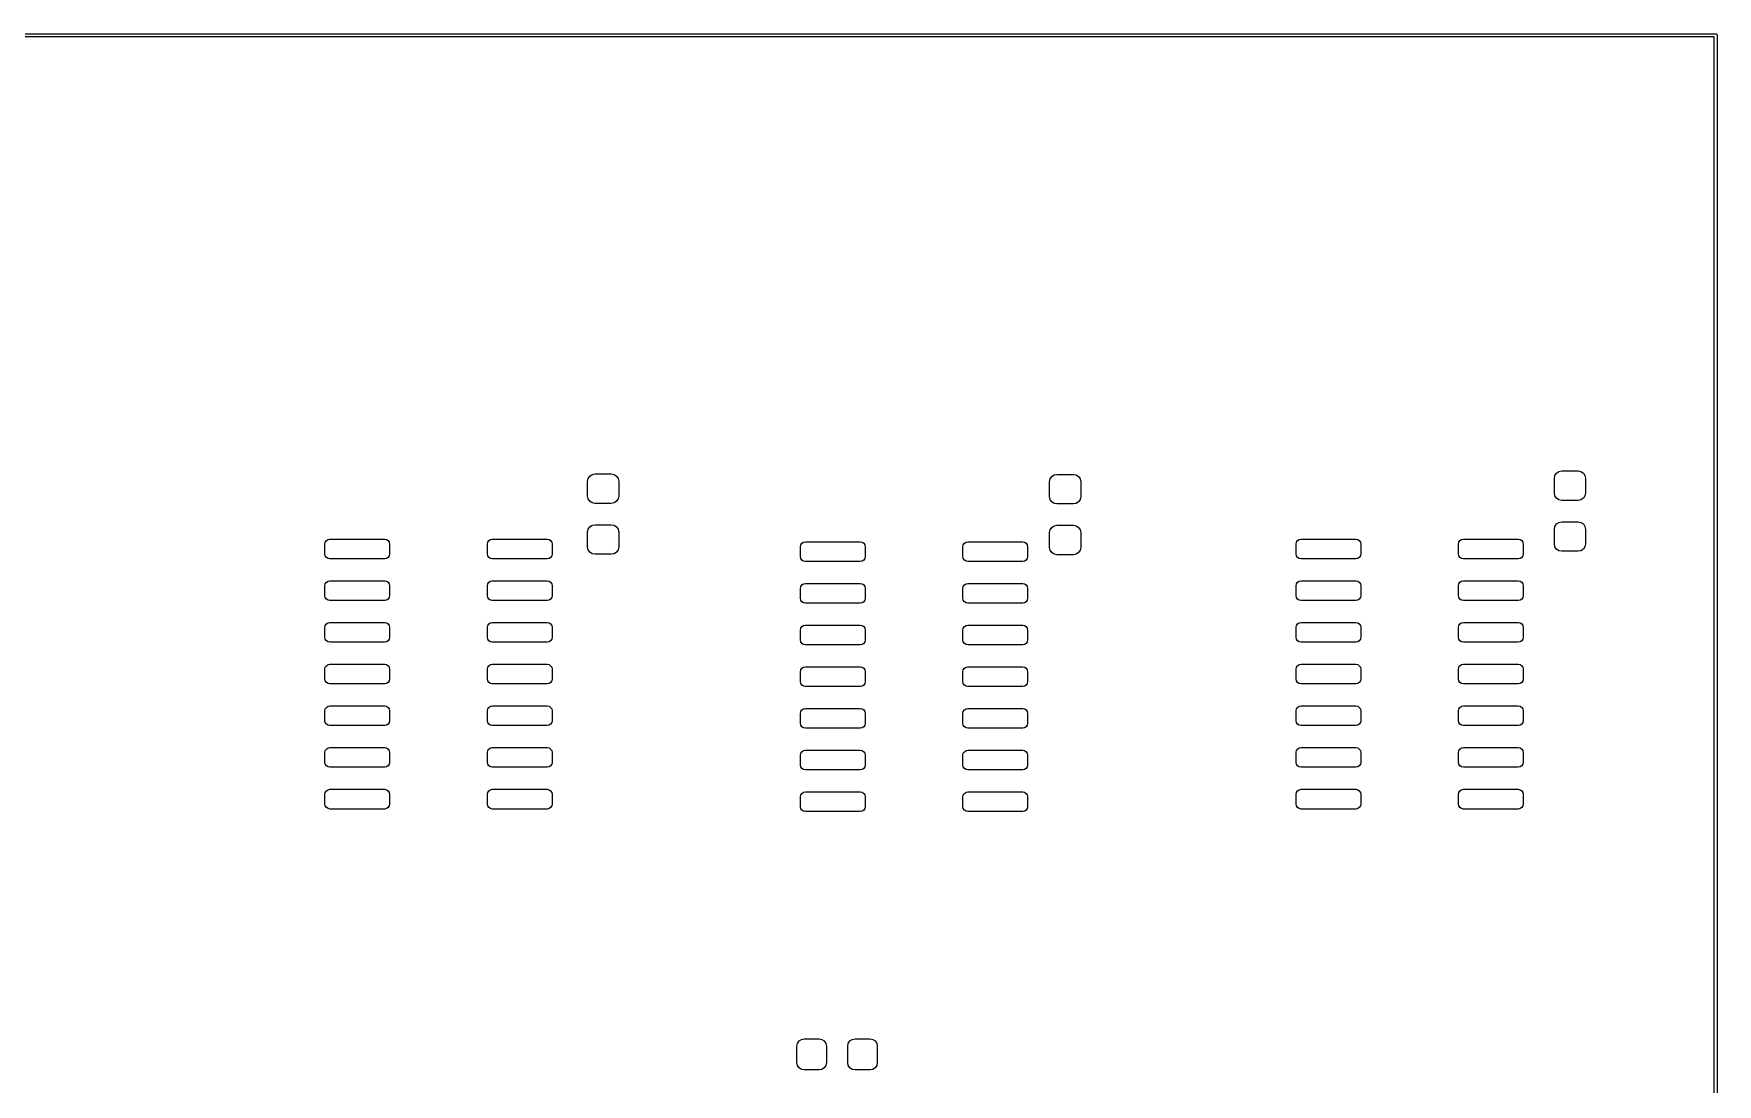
# Model space of a CAD drawing. Extents: x 46 to 249, y -119 to -56.
# Drawn here: x 197.7 to 249, y -87.8 to -55.8 of the extents above; entities that cross this region are included whole.
import ezdxf

# ---------------------------------------------------------------- set-up
doc = ezdxf.new("R2010")
doc.units = 0
doc.layers.add('BLACK', color=7, linetype='CONTINUOUS')

msp = doc.modelspace()

# ---------------------------------------------------------------- linework, layer by layer
at = {"layer": 'BLACK', "linetype": 'CONTINUOUS'}
for p, q in [((45.72, -55.83), (248.92, -55.83)), ((248.92, -55.83), (248.955, -55.8446)), ((248.955, -55.8446), (248.97, -55.88)), ((248.97, -55.88), (248.97, -119.38)), ((248.87, -55.93), (45.77, -55.93)), ((248.87, -119.33), (248.87, -55.93)), ((214.684, -69.2571), (214.77, -69.24)), ((214.77, -69.24), (215.27, -69.24)), ((215.27, -69.24), (215.356, -69.2571)), ((244.022, -69.2889), (244.071, -69.2159)), ((244.071, -69.2159), (244.144, -69.1671)), ((244.144, -69.1671), (244.23, -69.15)), ((244.23, -69.15), (244.73, -69.15)), ((244.73, -69.15), (244.816, -69.1671)), ((244.816, -69.1671), (244.889, -69.2159)), ((244.889, -69.2159), (244.938, -69.2889)), ((214.545, -69.465), (214.562, -69.3789)), ((214.545, -69.915), (214.545, -69.465)), ((214.562, -69.3789), (214.611, -69.3059)), ((214.611, -69.3059), (214.684, -69.2571)), ((215.356, -69.2571), (215.429, -69.3059)), ((215.429, -69.3059), (215.478, -69.3789)), ((215.478, -69.3789), (215.495, -69.465)), ((215.495, -69.465), (215.495, -69.915)), ((228.625, -69.48), (228.642, -69.3939)), ((228.625, -69.93), (228.625, -69.48)), ((228.642, -69.3939), (228.691, -69.3209)), ((228.691, -69.3209), (228.764, -69.2721)), ((228.764, -69.2721), (228.85, -69.255)), ((228.85, -69.255), (229.35, -69.255)), ((229.35, -69.255), (229.436, -69.2721)), ((229.436, -69.2721), (229.509, -69.3209)), ((229.509, -69.3209), (229.558, -69.3939)), ((229.558, -69.3939), (229.575, -69.48)), ((229.575, -69.48), (229.575, -69.93)), ((244.005, -69.375), (244.022, -69.2889)), ((244.005, -69.825), (244.005, -69.375)), ((244.938, -69.2889), (244.955, -69.375)), ((244.955, -69.375), (244.955, -69.825)), ((214.562, -70.0011), (214.545, -69.915)), ((214.611, -70.0741), (214.562, -70.0011)), ((214.684, -70.1229), (214.611, -70.0741)), ((214.77, -70.14), (214.684, -70.1229)), ((215.27, -70.14), (214.77, -70.14)), ((215.356, -70.1229), (215.27, -70.14)), ((215.429, -70.0741), (215.356, -70.1229)), ((215.478, -70.0011), (215.429, -70.0741)), ((215.495, -69.915), (215.478, -70.0011)), ((228.642, -70.0161), (228.625, -69.93)), ((228.691, -70.0891), (228.642, -70.0161)), ((228.764, -70.1379), (228.691, -70.0891)), ((228.85, -70.155), (228.764, -70.1379)), ((229.35, -70.155), (228.85, -70.155)), ((229.436, -70.1379), (229.35, -70.155)), ((229.509, -70.0891), (229.436, -70.1379)), ((229.558, -70.0161), (229.509, -70.0891)), ((229.575, -69.93), (229.558, -70.0161)), ((244.022, -69.9111), (244.005, -69.825)), ((244.071, -69.9841), (244.022, -69.9111)), ((244.144, -70.0329), (244.071, -69.9841)), ((244.23, -70.05), (244.144, -70.0329)), ((244.73, -70.05), (244.23, -70.05)), ((244.816, -70.0329), (244.73, -70.05)), ((244.889, -69.9841), (244.816, -70.0329)), ((244.938, -69.9111), (244.889, -69.9841)), ((244.955, -69.825), (244.938, -69.9111)), ((214.684, -70.8071), (214.77, -70.79)), ((214.77, -70.79), (215.27, -70.79)), ((215.27, -70.79), (215.356, -70.8071)), ((244.022, -70.8389), (244.071, -70.7659)), ((244.071, -70.7659), (244.144, -70.7171)), ((244.144, -70.7171), (244.23, -70.7)), ((244.23, -70.7), (244.73, -70.7)), ((244.73, -70.7), (244.816, -70.7171)), ((244.816, -70.7171), (244.889, -70.7659)), ((244.889, -70.7659), (244.938, -70.8389)), ((206.556, -71.3226), (206.589, -71.2739)), ((206.589, -71.2739), (206.638, -71.2414)), ((206.638, -71.2414), (206.695, -71.23)), ((206.695, -71.23), (208.365, -71.23)), ((208.365, -71.23), (208.422, -71.2414)), ((208.422, -71.2414), (208.471, -71.2739)), ((208.471, -71.2739), (208.504, -71.3226)), ((211.506, -71.3226), (211.539, -71.2739)), ((211.539, -71.2739), (211.588, -71.2414)), ((211.588, -71.2414), (211.645, -71.23)), ((211.645, -71.23), (213.315, -71.23)), ((213.315, -71.23), (213.372, -71.2414)), ((213.372, -71.2414), (213.421, -71.2739)), ((213.421, -71.2739), (213.454, -71.3226)), ((214.545, -71.015), (214.562, -70.9289)), ((214.545, -71.465), (214.545, -71.015)), ((214.562, -70.9289), (214.611, -70.8559)), ((214.611, -70.8559), (214.684, -70.8071)), ((215.356, -70.8071), (215.429, -70.8559)), ((215.429, -70.8559), (215.478, -70.9289)), ((215.478, -70.9289), (215.495, -71.015)), ((215.495, -71.015), (215.495, -71.465)), ((228.625, -71.03), (228.642, -70.9439)), ((228.625, -71.48), (228.625, -71.03)), ((228.642, -70.9439), (228.691, -70.8709)), ((228.691, -70.8709), (228.764, -70.8221)), ((228.764, -70.8221), (228.85, -70.805)), ((228.85, -70.805), (229.35, -70.805)), ((229.35, -70.805), (229.436, -70.8221)), ((229.436, -70.8221), (229.509, -70.8709)), ((229.509, -70.8709), (229.558, -70.9439)), ((229.558, -70.9439), (229.575, -71.03)), ((229.575, -71.03), (229.575, -71.48)), ((236.146, -71.3226), (236.179, -71.2739)), ((236.179, -71.2739), (236.228, -71.2414)), ((236.228, -71.2414), (236.285, -71.23)), ((236.285, -71.23), (237.955, -71.23)), ((237.955, -71.23), (238.012, -71.2414)), ((238.012, -71.2414), (238.061, -71.2739)), ((238.061, -71.2739), (238.094, -71.3226)), ((241.096, -71.3226), (241.129, -71.2739)), ((241.129, -71.2739), (241.178, -71.2414)), ((241.178, -71.2414), (241.235, -71.23)), ((241.235, -71.23), (242.905, -71.23)), ((242.905, -71.23), (242.962, -71.2414)), ((242.962, -71.2414), (243.011, -71.2739)), ((243.011, -71.2739), (243.044, -71.3226)), ((244.005, -70.925), (244.022, -70.8389)), ((244.005, -71.375), (244.005, -70.925)), ((244.938, -70.8389), (244.955, -70.925)), ((244.955, -70.925), (244.955, -71.375)), ((206.545, -71.38), (206.556, -71.3226)), ((206.545, -71.68), (206.545, -71.38)), ((206.556, -71.7374), (206.545, -71.68)), ((206.589, -71.7861), (206.556, -71.7374)), ((206.638, -71.8186), (206.589, -71.7861)), ((206.695, -71.83), (206.638, -71.8186)), ((208.422, -71.8186), (208.365, -71.83)), ((208.471, -71.7861), (208.422, -71.8186)), ((208.504, -71.7374), (208.471, -71.7861)), ((208.504, -71.3226), (208.515, -71.38)), ((208.515, -71.68), (208.504, -71.7374)), ((208.515, -71.38), (208.515, -71.68)), ((211.495, -71.38), (211.506, -71.3226)), ((211.495, -71.68), (211.495, -71.38)), ((211.506, -71.7374), (211.495, -71.68)), ((211.539, -71.7861), (211.506, -71.7374)), ((211.588, -71.8186), (211.539, -71.7861)), ((211.645, -71.83), (211.588, -71.8186)), ((213.372, -71.8186), (213.315, -71.83)), ((213.421, -71.7861), (213.372, -71.8186)), ((213.454, -71.7374), (213.421, -71.7861)), ((213.454, -71.3226), (213.465, -71.38)), ((213.465, -71.68), (213.454, -71.7374)), ((213.465, -71.38), (213.465, -71.68)), ((214.562, -71.5511), (214.545, -71.465)), ((214.611, -71.6241), (214.562, -71.5511)), ((214.684, -71.6729), (214.611, -71.6241)), ((214.77, -71.69), (214.684, -71.6729)), ((215.27, -71.69), (214.77, -71.69)), ((215.356, -71.6729), (215.27, -71.69)), ((215.429, -71.6241), (215.356, -71.6729)), ((215.478, -71.5511), (215.429, -71.6241)), ((215.495, -71.465), (215.478, -71.5511)), ((221.035, -71.46), (221.046, -71.4026)), ((221.035, -71.76), (221.035, -71.46)), ((221.046, -71.8174), (221.035, -71.76)), ((221.046, -71.4026), (221.079, -71.3539)), ((221.079, -71.8661), (221.046, -71.8174)), ((221.079, -71.3539), (221.128, -71.3214)), ((221.128, -71.3214), (221.185, -71.31)), ((221.185, -71.31), (222.855, -71.31)), ((222.855, -71.31), (222.912, -71.3214)), ((222.912, -71.3214), (222.961, -71.3539)), ((222.961, -71.3539), (222.994, -71.4026)), ((222.994, -71.8174), (222.961, -71.8661)), ((222.994, -71.4026), (223.005, -71.46)), ((223.005, -71.76), (222.994, -71.8174)), ((223.005, -71.46), (223.005, -71.76)), ((225.985, -71.46), (225.996, -71.4026)), ((225.985, -71.76), (225.985, -71.46)), ((225.996, -71.8174), (225.985, -71.76)), ((225.996, -71.4026), (226.029, -71.3539)), ((226.029, -71.8661), (225.996, -71.8174)), ((226.029, -71.3539), (226.078, -71.3214)), ((226.078, -71.3214), (226.135, -71.31)), ((226.135, -71.31), (227.805, -71.31)), ((227.805, -71.31), (227.862, -71.3214)), ((227.862, -71.3214), (227.911, -71.3539)), ((227.911, -71.3539), (227.944, -71.4026)), ((227.944, -71.8174), (227.911, -71.8661)), ((227.944, -71.4026), (227.955, -71.46)), ((227.955, -71.76), (227.944, -71.8174)), ((227.955, -71.46), (227.955, -71.76)), ((228.642, -71.5661), (228.625, -71.48)), ((228.691, -71.6391), (228.642, -71.5661)), ((228.764, -71.6879), (228.691, -71.6391)), ((228.85, -71.705), (228.764, -71.6879)), ((229.35, -71.705), (228.85, -71.705)), ((229.436, -71.6879), (229.35, -71.705)), ((229.509, -71.6391), (229.436, -71.6879)), ((229.558, -71.5661), (229.509, -71.6391)), ((229.575, -71.48), (229.558, -71.5661)), ((236.135, -71.38), (236.146, -71.3226)), ((236.135, -71.68), (236.135, -71.38)), ((236.146, -71.7374), (236.135, -71.68)), ((236.179, -71.7861), (236.146, -71.7374)), ((236.228, -71.8186), (236.179, -71.7861)), ((236.285, -71.83), (236.228, -71.8186)), ((238.012, -71.8186), (237.955, -71.83)), ((238.061, -71.7861), (238.012, -71.8186)), ((238.094, -71.7374), (238.061, -71.7861)), ((238.094, -71.3226), (238.105, -71.38)), ((238.105, -71.68), (238.094, -71.7374)), ((238.105, -71.38), (238.105, -71.68)), ((241.085, -71.38), (241.096, -71.3226)), ((241.085, -71.68), (241.085, -71.38)), ((241.096, -71.7374), (241.085, -71.68)), ((241.129, -71.7861), (241.096, -71.7374)), ((241.178, -71.8186), (241.129, -71.7861)), ((241.235, -71.83), (241.178, -71.8186)), ((242.962, -71.8186), (242.905, -71.83)), ((243.011, -71.7861), (242.962, -71.8186)), ((243.044, -71.7374), (243.011, -71.7861)), ((243.044, -71.3226), (243.055, -71.38)), ((243.055, -71.68), (243.044, -71.7374)), ((243.055, -71.38), (243.055, -71.68)), ((244.022, -71.4611), (244.005, -71.375)), ((244.071, -71.5341), (244.022, -71.4611)), ((244.144, -71.5829), (244.071, -71.5341)), ((244.23, -71.6), (244.144, -71.5829)), ((244.73, -71.6), (244.23, -71.6)), ((244.816, -71.5829), (244.73, -71.6)), ((244.889, -71.5341), (244.816, -71.5829)), ((244.938, -71.4611), (244.889, -71.5341)), ((244.955, -71.375), (244.938, -71.4611)), ((208.365, -71.83), (206.695, -71.83)), ((213.315, -71.83), (211.645, -71.83)), ((221.128, -71.8986), (221.079, -71.8661)), ((221.185, -71.91), (221.128, -71.8986)), ((222.855, -71.91), (221.185, -71.91)), ((222.912, -71.8986), (222.855, -71.91)), ((222.961, -71.8661), (222.912, -71.8986)), ((226.078, -71.8986), (226.029, -71.8661)), ((226.135, -71.91), (226.078, -71.8986)), ((227.805, -71.91), (226.135, -71.91)), ((227.862, -71.8986), (227.805, -71.91)), ((227.911, -71.8661), (227.862, -71.8986)), ((237.955, -71.83), (236.285, -71.83)), ((242.905, -71.83), (241.235, -71.83)), ((206.545, -72.65), (206.556, -72.5926)), ((206.545, -72.95), (206.545, -72.65)), ((206.556, -72.5926), (206.589, -72.5439)), ((206.589, -72.5439), (206.638, -72.5114)), ((206.638, -72.5114), (206.695, -72.5)), ((206.695, -72.5), (208.365, -72.5)), ((208.365, -72.5), (208.422, -72.5114)), ((208.422, -72.5114), (208.471, -72.5439)), ((208.471, -72.5439), (208.504, -72.5926)), ((208.504, -72.5926), (208.515, -72.65)), ((208.515, -72.65), (208.515, -72.95)), ((211.495, -72.65), (211.506, -72.5926)), ((211.495, -72.95), (211.495, -72.65)), ((211.506, -72.5926), (211.539, -72.5439)), ((211.539, -72.5439), (211.588, -72.5114)), ((211.588, -72.5114), (211.645, -72.5)), ((211.645, -72.5), (213.315, -72.5)), ((213.315, -72.5), (213.372, -72.5114)), ((213.372, -72.5114), (213.421, -72.5439)), ((213.421, -72.5439), (213.454, -72.5926)), ((213.454, -72.5926), (213.465, -72.65)), ((213.465, -72.65), (213.465, -72.95)), ((221.035, -72.73), (221.046, -72.6726)), ((221.035, -73.03), (221.035, -72.73)), ((221.046, -72.6726), (221.079, -72.6239)), ((221.079, -72.6239), (221.128, -72.5914)), ((221.128, -72.5914), (221.185, -72.58)), ((221.185, -72.58), (222.855, -72.58)), ((222.855, -72.58), (222.912, -72.5914)), ((222.912, -72.5914), (222.961, -72.6239)), ((222.961, -72.6239), (222.994, -72.6726)), ((222.994, -72.6726), (223.005, -72.73)), ((223.005, -72.73), (223.005, -73.03)), ((225.985, -72.73), (225.996, -72.6726)), ((225.985, -73.03), (225.985, -72.73)), ((225.996, -72.6726), (226.029, -72.6239)), ((226.029, -72.6239), (226.078, -72.5914)), ((226.078, -72.5914), (226.135, -72.58)), ((226.135, -72.58), (227.805, -72.58)), ((227.805, -72.58), (227.862, -72.5914)), ((227.862, -72.5914), (227.911, -72.6239)), ((227.911, -72.6239), (227.944, -72.6726)), ((227.944, -72.6726), (227.955, -72.73)), ((227.955, -72.73), (227.955, -73.03)), ((236.135, -72.65), (236.146, -72.5926)), ((236.135, -72.95), (236.135, -72.65)), ((236.146, -72.5926), (236.179, -72.5439)), ((236.179, -72.5439), (236.228, -72.5114)), ((236.228, -72.5114), (236.285, -72.5)), ((236.285, -72.5), (237.955, -72.5)), ((237.955, -72.5), (238.012, -72.5114)), ((238.012, -72.5114), (238.061, -72.5439)), ((238.061, -72.5439), (238.094, -72.5926)), ((238.094, -72.5926), (238.105, -72.65)), ((238.105, -72.65), (238.105, -72.95)), ((241.085, -72.65), (241.096, -72.5926)), ((241.085, -72.95), (241.085, -72.65)), ((241.096, -72.5926), (241.129, -72.5439)), ((241.129, -72.5439), (241.178, -72.5114)), ((241.178, -72.5114), (241.235, -72.5)), ((241.235, -72.5), (242.905, -72.5)), ((242.905, -72.5), (242.962, -72.5114)), ((242.962, -72.5114), (243.011, -72.5439)), ((243.011, -72.5439), (243.044, -72.5926)), ((243.044, -72.5926), (243.055, -72.65)), ((243.055, -72.65), (243.055, -72.95)), ((206.556, -73.0074), (206.545, -72.95)), ((206.589, -73.0561), (206.556, -73.0074)), ((206.638, -73.0886), (206.589, -73.0561)), ((206.695, -73.1), (206.638, -73.0886)), ((208.365, -73.1), (206.695, -73.1)), ((208.422, -73.0886), (208.365, -73.1)), ((208.471, -73.0561), (208.422, -73.0886)), ((208.504, -73.0074), (208.471, -73.0561)), ((208.515, -72.95), (208.504, -73.0074)), ((211.506, -73.0074), (211.495, -72.95)), ((211.539, -73.0561), (211.506, -73.0074)), ((211.588, -73.0886), (211.539, -73.0561)), ((211.645, -73.1), (211.588, -73.0886)), ((213.315, -73.1), (211.645, -73.1)), ((213.372, -73.0886), (213.315, -73.1)), ((213.421, -73.0561), (213.372, -73.0886)), ((213.454, -73.0074), (213.421, -73.0561)), ((213.465, -72.95), (213.454, -73.0074)), ((221.046, -73.0874), (221.035, -73.03)), ((221.079, -73.1361), (221.046, -73.0874)), ((221.128, -73.1686), (221.079, -73.1361)), ((221.185, -73.18), (221.128, -73.1686)), ((222.855, -73.18), (221.185, -73.18)), ((222.912, -73.1686), (222.855, -73.18)), ((222.961, -73.1361), (222.912, -73.1686)), ((222.994, -73.0874), (222.961, -73.1361)), ((223.005, -73.03), (222.994, -73.0874)), ((225.996, -73.0874), (225.985, -73.03)), ((226.029, -73.1361), (225.996, -73.0874)), ((226.078, -73.1686), (226.029, -73.1361)), ((226.135, -73.18), (226.078, -73.1686)), ((227.805, -73.18), (226.135, -73.18)), ((227.862, -73.1686), (227.805, -73.18)), ((227.911, -73.1361), (227.862, -73.1686)), ((227.944, -73.0874), (227.911, -73.1361)), ((227.955, -73.03), (227.944, -73.0874)), ((236.146, -73.0074), (236.135, -72.95)), ((236.179, -73.0561), (236.146, -73.0074)), ((236.228, -73.0886), (236.179, -73.0561)), ((236.285, -73.1), (236.228, -73.0886)), ((237.955, -73.1), (236.285, -73.1)), ((238.012, -73.0886), (237.955, -73.1)), ((238.061, -73.0561), (238.012, -73.0886)), ((238.094, -73.0074), (238.061, -73.0561)), ((238.105, -72.95), (238.094, -73.0074)), ((241.096, -73.0074), (241.085, -72.95)), ((241.129, -73.0561), (241.096, -73.0074)), ((241.178, -73.0886), (241.129, -73.0561)), ((241.235, -73.1), (241.178, -73.0886)), ((242.905, -73.1), (241.235, -73.1)), ((242.962, -73.0886), (242.905, -73.1)), ((243.011, -73.0561), (242.962, -73.0886)), ((243.044, -73.0074), (243.011, -73.0561)), ((243.055, -72.95), (243.044, -73.0074)), ((206.545, -73.92), (206.556, -73.8626)), ((206.556, -73.8626), (206.589, -73.8139)), ((206.589, -73.8139), (206.638, -73.7814)), ((206.638, -73.7814), (206.695, -73.77)), ((206.695, -73.77), (208.365, -73.77)), ((208.365, -73.77), (208.422, -73.7814)), ((208.422, -73.7814), (208.471, -73.8139)), ((208.471, -73.8139), (208.504, -73.8626)), ((208.504, -73.8626), (208.515, -73.92)), ((211.495, -73.92), (211.506, -73.8626)), ((211.506, -73.8626), (211.539, -73.8139)), ((211.539, -73.8139), (211.588, -73.7814)), ((211.588, -73.7814), (211.645, -73.77)), ((211.645, -73.77), (213.315, -73.77)), ((213.315, -73.77), (213.372, -73.7814)), ((213.372, -73.7814), (213.421, -73.8139)), ((213.421, -73.8139), (213.454, -73.8626)), ((213.454, -73.8626), (213.465, -73.92)), ((221.079, -73.8939), (221.128, -73.8614)), ((221.128, -73.8614), (221.185, -73.85)), ((221.185, -73.85), (222.855, -73.85)), ((222.855, -73.85), (222.912, -73.8614)), ((222.912, -73.8614), (222.961, -73.8939)), ((226.029, -73.8939), (226.078, -73.8614)), ((226.078, -73.8614), (226.135, -73.85)), ((226.135, -73.85), (227.805, -73.85)), ((227.805, -73.85), (227.862, -73.8614)), ((227.862, -73.8614), (227.911, -73.8939)), ((236.135, -73.92), (236.146, -73.8626)), ((236.146, -73.8626), (236.179, -73.8139)), ((236.179, -73.8139), (236.228, -73.7814)), ((236.228, -73.7814), (236.285, -73.77)), ((236.285, -73.77), (237.955, -73.77)), ((237.955, -73.77), (238.012, -73.7814)), ((238.012, -73.7814), (238.061, -73.8139)), ((238.061, -73.8139), (238.094, -73.8626)), ((238.094, -73.8626), (238.105, -73.92)), ((241.085, -73.92), (241.096, -73.8626)), ((241.096, -73.8626), (241.129, -73.8139)), ((241.129, -73.8139), (241.178, -73.7814)), ((241.178, -73.7814), (241.235, -73.77)), ((241.235, -73.77), (242.905, -73.77)), ((242.905, -73.77), (242.962, -73.7814)), ((242.962, -73.7814), (243.011, -73.8139)), ((243.011, -73.8139), (243.044, -73.8626)), ((243.044, -73.8626), (243.055, -73.92)), ((206.545, -74.22), (206.545, -73.92)), ((206.556, -74.2774), (206.545, -74.22)), ((206.589, -74.3261), (206.556, -74.2774)), ((206.638, -74.3586), (206.589, -74.3261)), ((206.695, -74.37), (206.638, -74.3586)), ((208.365, -74.37), (206.695, -74.37)), ((208.422, -74.3586), (208.365, -74.37)), ((208.471, -74.3261), (208.422, -74.3586)), ((208.504, -74.2774), (208.471, -74.3261)), ((208.515, -74.22), (208.504, -74.2774)), ((208.515, -73.92), (208.515, -74.22)), ((211.495, -74.22), (211.495, -73.92)), ((211.506, -74.2774), (211.495, -74.22)), ((211.539, -74.3261), (211.506, -74.2774)), ((211.588, -74.3586), (211.539, -74.3261)), ((211.645, -74.37), (211.588, -74.3586)), ((213.315, -74.37), (211.645, -74.37)), ((213.372, -74.3586), (213.315, -74.37)), ((213.421, -74.3261), (213.372, -74.3586)), ((213.454, -74.2774), (213.421, -74.3261)), ((213.465, -74.22), (213.454, -74.2774)), ((213.465, -73.92), (213.465, -74.22)), ((221.035, -74), (221.046, -73.9426)), ((221.035, -74.3), (221.035, -74)), ((221.046, -74.3574), (221.035, -74.3)), ((221.046, -73.9426), (221.079, -73.8939)), ((221.079, -74.4061), (221.046, -74.3574)), ((222.961, -73.8939), (222.994, -73.9426)), ((222.994, -74.3574), (222.961, -74.4061)), ((222.994, -73.9426), (223.005, -74)), ((223.005, -74.3), (222.994, -74.3574)), ((223.005, -74), (223.005, -74.3)), ((225.985, -74), (225.996, -73.9426)), ((225.985, -74.3), (225.985, -74)), ((225.996, -74.3574), (225.985, -74.3)), ((225.996, -73.9426), (226.029, -73.8939)), ((226.029, -74.4061), (225.996, -74.3574)), ((227.911, -73.8939), (227.944, -73.9426)), ((227.944, -74.3574), (227.911, -74.4061)), ((227.944, -73.9426), (227.955, -74)), ((227.955, -74.3), (227.944, -74.3574)), ((227.955, -74), (227.955, -74.3)), ((236.135, -74.22), (236.135, -73.92)), ((236.146, -74.2774), (236.135, -74.22)), ((236.179, -74.3261), (236.146, -74.2774)), ((236.228, -74.3586), (236.179, -74.3261)), ((236.285, -74.37), (236.228, -74.3586)), ((237.955, -74.37), (236.285, -74.37)), ((238.012, -74.3586), (237.955, -74.37)), ((238.061, -74.3261), (238.012, -74.3586)), ((238.094, -74.2774), (238.061, -74.3261)), ((238.105, -74.22), (238.094, -74.2774)), ((238.105, -73.92), (238.105, -74.22)), ((241.085, -74.22), (241.085, -73.92)), ((241.096, -74.2774), (241.085, -74.22)), ((241.129, -74.3261), (241.096, -74.2774)), ((241.178, -74.3586), (241.129, -74.3261)), ((241.235, -74.37), (241.178, -74.3586)), ((242.905, -74.37), (241.235, -74.37)), ((242.962, -74.3586), (242.905, -74.37)), ((243.011, -74.3261), (242.962, -74.3586)), ((243.044, -74.2774), (243.011, -74.3261)), ((243.055, -74.22), (243.044, -74.2774)), ((243.055, -73.92), (243.055, -74.22)), ((221.128, -74.4386), (221.079, -74.4061)), ((221.185, -74.45), (221.128, -74.4386)), ((222.855, -74.45), (221.185, -74.45)), ((222.912, -74.4386), (222.855, -74.45)), ((222.961, -74.4061), (222.912, -74.4386)), ((226.078, -74.4386), (226.029, -74.4061)), ((226.135, -74.45), (226.078, -74.4386)), ((227.805, -74.45), (226.135, -74.45)), ((227.862, -74.4386), (227.805, -74.45)), ((227.911, -74.4061), (227.862, -74.4386)), ((206.545, -75.19), (206.556, -75.1326)), ((206.545, -75.49), (206.545, -75.19)), ((206.556, -75.1326), (206.589, -75.0839)), ((206.589, -75.0839), (206.638, -75.0514)), ((206.638, -75.0514), (206.695, -75.04)), ((206.695, -75.04), (208.365, -75.04)), ((208.365, -75.04), (208.422, -75.0514)), ((208.422, -75.0514), (208.471, -75.0839)), ((208.471, -75.0839), (208.504, -75.1326)), ((208.504, -75.1326), (208.515, -75.19)), ((208.515, -75.19), (208.515, -75.49)), ((211.495, -75.19), (211.506, -75.1326)), ((211.495, -75.49), (211.495, -75.19)), ((211.506, -75.1326), (211.539, -75.0839)), ((211.539, -75.0839), (211.588, -75.0514)), ((211.588, -75.0514), (211.645, -75.04)), ((211.645, -75.04), (213.315, -75.04)), ((213.315, -75.04), (213.372, -75.0514)), ((213.372, -75.0514), (213.421, -75.0839)), ((213.421, -75.0839), (213.454, -75.1326)), ((213.454, -75.1326), (213.465, -75.19)), ((213.465, -75.19), (213.465, -75.49)), ((221.035, -75.27), (221.046, -75.2126)), ((221.035, -75.57), (221.035, -75.27)), ((221.046, -75.2126), (221.079, -75.1639)), ((221.079, -75.1639), (221.128, -75.1314)), ((221.128, -75.1314), (221.185, -75.12)), ((221.185, -75.12), (222.855, -75.12)), ((222.855, -75.12), (222.912, -75.1314)), ((222.912, -75.1314), (222.961, -75.1639)), ((222.961, -75.1639), (222.994, -75.2126)), ((222.994, -75.2126), (223.005, -75.27)), ((223.005, -75.27), (223.005, -75.57)), ((225.985, -75.27), (225.996, -75.2126)), ((225.985, -75.57), (225.985, -75.27)), ((225.996, -75.2126), (226.029, -75.1639)), ((226.029, -75.1639), (226.078, -75.1314)), ((226.078, -75.1314), (226.135, -75.12)), ((226.135, -75.12), (227.805, -75.12)), ((227.805, -75.12), (227.862, -75.1314)), ((227.862, -75.1314), (227.911, -75.1639)), ((227.911, -75.1639), (227.944, -75.2126)), ((227.944, -75.2126), (227.955, -75.27)), ((227.955, -75.27), (227.955, -75.57)), ((236.135, -75.19), (236.146, -75.1326)), ((236.135, -75.49), (236.135, -75.19)), ((236.146, -75.1326), (236.179, -75.0839)), ((236.179, -75.0839), (236.228, -75.0514)), ((236.228, -75.0514), (236.285, -75.04)), ((236.285, -75.04), (237.955, -75.04)), ((237.955, -75.04), (238.012, -75.0514)), ((238.012, -75.0514), (238.061, -75.0839)), ((238.061, -75.0839), (238.094, -75.1326)), ((238.094, -75.1326), (238.105, -75.19)), ((238.105, -75.19), (238.105, -75.49)), ((241.085, -75.19), (241.096, -75.1326)), ((241.085, -75.49), (241.085, -75.19)), ((241.096, -75.1326), (241.129, -75.0839)), ((241.129, -75.0839), (241.178, -75.0514)), ((241.178, -75.0514), (241.235, -75.04)), ((241.235, -75.04), (242.905, -75.04)), ((242.905, -75.04), (242.962, -75.0514)), ((242.962, -75.0514), (243.011, -75.0839)), ((243.011, -75.0839), (243.044, -75.1326)), ((243.044, -75.1326), (243.055, -75.19)), ((243.055, -75.19), (243.055, -75.49)), ((206.556, -75.5474), (206.545, -75.49)), ((206.589, -75.5961), (206.556, -75.5474)), ((206.638, -75.6286), (206.589, -75.5961)), ((206.695, -75.64), (206.638, -75.6286)), ((208.365, -75.64), (206.695, -75.64)), ((208.422, -75.6286), (208.365, -75.64)), ((208.471, -75.5961), (208.422, -75.6286)), ((208.504, -75.5474), (208.471, -75.5961)), ((208.515, -75.49), (208.504, -75.5474)), ((211.506, -75.5474), (211.495, -75.49)), ((211.539, -75.5961), (211.506, -75.5474)), ((211.588, -75.6286), (211.539, -75.5961)), ((211.645, -75.64), (211.588, -75.6286)), ((213.315, -75.64), (211.645, -75.64)), ((213.372, -75.6286), (213.315, -75.64)), ((213.421, -75.5961), (213.372, -75.6286)), ((213.454, -75.5474), (213.421, -75.5961)), ((213.465, -75.49), (213.454, -75.5474)), ((221.046, -75.6274), (221.035, -75.57)), ((221.079, -75.6761), (221.046, -75.6274)), ((221.128, -75.7086), (221.079, -75.6761)), ((221.185, -75.72), (221.128, -75.7086)), ((222.855, -75.72), (221.185, -75.72)), ((222.912, -75.7086), (222.855, -75.72)), ((222.961, -75.6761), (222.912, -75.7086)), ((222.994, -75.6274), (222.961, -75.6761)), ((223.005, -75.57), (222.994, -75.6274)), ((225.996, -75.6274), (225.985, -75.57)), ((226.029, -75.6761), (225.996, -75.6274)), ((226.078, -75.7086), (226.029, -75.6761)), ((226.135, -75.72), (226.078, -75.7086)), ((227.805, -75.72), (226.135, -75.72)), ((227.862, -75.7086), (227.805, -75.72)), ((227.911, -75.6761), (227.862, -75.7086)), ((227.944, -75.6274), (227.911, -75.6761)), ((227.955, -75.57), (227.944, -75.6274)), ((236.146, -75.5474), (236.135, -75.49)), ((236.179, -75.5961), (236.146, -75.5474)), ((236.228, -75.6286), (236.179, -75.5961)), ((236.285, -75.64), (236.228, -75.6286)), ((237.955, -75.64), (236.285, -75.64)), ((238.012, -75.6286), (237.955, -75.64)), ((238.061, -75.5961), (238.012, -75.6286)), ((238.094, -75.5474), (238.061, -75.5961)), ((238.105, -75.49), (238.094, -75.5474)), ((241.096, -75.5474), (241.085, -75.49)), ((241.129, -75.5961), (241.096, -75.5474)), ((241.178, -75.6286), (241.129, -75.5961)), ((241.235, -75.64), (241.178, -75.6286)), ((242.905, -75.64), (241.235, -75.64)), ((242.962, -75.6286), (242.905, -75.64)), ((243.011, -75.5961), (242.962, -75.6286)), ((243.044, -75.5474), (243.011, -75.5961)), ((243.055, -75.49), (243.044, -75.5474)), ((206.545, -76.46), (206.556, -76.4026)), ((206.556, -76.4026), (206.589, -76.3539)), ((206.589, -76.3539), (206.638, -76.3214)), ((206.638, -76.3214), (206.695, -76.31)), ((206.695, -76.31), (208.365, -76.31)), ((208.365, -76.31), (208.422, -76.3214)), ((208.422, -76.3214), (208.471, -76.3539)), ((208.471, -76.3539), (208.504, -76.4026)), ((208.504, -76.4026), (208.515, -76.46)), ((211.495, -76.46), (211.506, -76.4026)), ((211.506, -76.4026), (211.539, -76.3539)), ((211.539, -76.3539), (211.588, -76.3214)), ((211.588, -76.3214), (211.645, -76.31)), ((211.645, -76.31), (213.315, -76.31)), ((213.315, -76.31), (213.372, -76.3214)), ((213.372, -76.3214), (213.421, -76.3539)), ((213.421, -76.3539), (213.454, -76.4026)), ((213.454, -76.4026), (213.465, -76.46)), ((221.046, -76.4826), (221.079, -76.4339)), ((221.079, -76.4339), (221.128, -76.4014)), ((221.128, -76.4014), (221.185, -76.39)), ((221.185, -76.39), (222.855, -76.39)), ((222.855, -76.39), (222.912, -76.4014)), ((222.912, -76.4014), (222.961, -76.4339)), ((222.961, -76.4339), (222.994, -76.4826)), ((225.996, -76.4826), (226.029, -76.4339)), ((226.029, -76.4339), (226.078, -76.4014)), ((226.078, -76.4014), (226.135, -76.39)), ((226.135, -76.39), (227.805, -76.39)), ((227.805, -76.39), (227.862, -76.4014)), ((227.862, -76.4014), (227.911, -76.4339)), ((227.911, -76.4339), (227.944, -76.4826)), ((236.135, -76.46), (236.146, -76.4026)), ((236.146, -76.4026), (236.179, -76.3539)), ((236.179, -76.3539), (236.228, -76.3214)), ((236.228, -76.3214), (236.285, -76.31)), ((236.285, -76.31), (237.955, -76.31)), ((237.955, -76.31), (238.012, -76.3214)), ((238.012, -76.3214), (238.061, -76.3539)), ((238.061, -76.3539), (238.094, -76.4026)), ((238.094, -76.4026), (238.105, -76.46)), ((241.085, -76.46), (241.096, -76.4026)), ((241.096, -76.4026), (241.129, -76.3539)), ((241.129, -76.3539), (241.178, -76.3214)), ((241.178, -76.3214), (241.235, -76.31)), ((241.235, -76.31), (242.905, -76.31)), ((242.905, -76.31), (242.962, -76.3214)), ((242.962, -76.3214), (243.011, -76.3539)), ((243.011, -76.3539), (243.044, -76.4026)), ((243.044, -76.4026), (243.055, -76.46)), ((206.545, -76.76), (206.545, -76.46)), ((206.556, -76.8174), (206.545, -76.76)), ((206.589, -76.8661), (206.556, -76.8174)), ((206.638, -76.8986), (206.589, -76.8661)), ((206.695, -76.91), (206.638, -76.8986)), ((208.365, -76.91), (206.695, -76.91)), ((208.422, -76.8986), (208.365, -76.91)), ((208.471, -76.8661), (208.422, -76.8986)), ((208.504, -76.8174), (208.471, -76.8661)), ((208.515, -76.76), (208.504, -76.8174)), ((208.515, -76.46), (208.515, -76.76)), ((211.495, -76.76), (211.495, -76.46)), ((211.506, -76.8174), (211.495, -76.76)), ((211.539, -76.8661), (211.506, -76.8174)), ((211.588, -76.8986), (211.539, -76.8661)), ((211.645, -76.91), (211.588, -76.8986)), ((213.315, -76.91), (211.645, -76.91)), ((213.372, -76.8986), (213.315, -76.91)), ((213.421, -76.8661), (213.372, -76.8986)), ((213.454, -76.8174), (213.421, -76.8661)), ((213.465, -76.76), (213.454, -76.8174)), ((213.465, -76.46), (213.465, -76.76)), ((221.035, -76.54), (221.046, -76.4826)), ((221.035, -76.84), (221.035, -76.54)), ((221.046, -76.8974), (221.035, -76.84)), ((221.079, -76.9461), (221.046, -76.8974)), ((221.128, -76.9786), (221.079, -76.9461)), ((222.961, -76.9461), (222.912, -76.9786)), ((222.994, -76.8974), (222.961, -76.9461)), ((222.994, -76.4826), (223.005, -76.54)), ((223.005, -76.84), (222.994, -76.8974)), ((223.005, -76.54), (223.005, -76.84)), ((225.985, -76.54), (225.996, -76.4826)), ((225.985, -76.84), (225.985, -76.54)), ((225.996, -76.8974), (225.985, -76.84)), ((226.029, -76.9461), (225.996, -76.8974)), ((226.078, -76.9786), (226.029, -76.9461)), ((227.911, -76.9461), (227.862, -76.9786)), ((227.944, -76.8974), (227.911, -76.9461)), ((227.944, -76.4826), (227.955, -76.54)), ((227.955, -76.84), (227.944, -76.8974)), ((227.955, -76.54), (227.955, -76.84)), ((236.135, -76.76), (236.135, -76.46)), ((236.146, -76.8174), (236.135, -76.76)), ((236.179, -76.8661), (236.146, -76.8174)), ((236.228, -76.8986), (236.179, -76.8661)), ((236.285, -76.91), (236.228, -76.8986)), ((237.955, -76.91), (236.285, -76.91)), ((238.012, -76.8986), (237.955, -76.91)), ((238.061, -76.8661), (238.012, -76.8986)), ((238.094, -76.8174), (238.061, -76.8661)), ((238.105, -76.76), (238.094, -76.8174)), ((238.105, -76.46), (238.105, -76.76)), ((241.085, -76.76), (241.085, -76.46)), ((241.096, -76.8174), (241.085, -76.76)), ((241.129, -76.8661), (241.096, -76.8174)), ((241.178, -76.8986), (241.129, -76.8661)), ((241.235, -76.91), (241.178, -76.8986)), ((242.905, -76.91), (241.235, -76.91)), ((242.962, -76.8986), (242.905, -76.91)), ((243.011, -76.8661), (242.962, -76.8986)), ((243.044, -76.8174), (243.011, -76.8661)), ((243.055, -76.76), (243.044, -76.8174)), ((243.055, -76.46), (243.055, -76.76)), ((221.185, -76.99), (221.128, -76.9786)), ((222.855, -76.99), (221.185, -76.99)), ((222.912, -76.9786), (222.855, -76.99)), ((226.135, -76.99), (226.078, -76.9786)), ((227.805, -76.99), (226.135, -76.99)), ((227.862, -76.9786), (227.805, -76.99)), ((206.545, -77.73), (206.556, -77.6726)), ((206.545, -78.03), (206.545, -77.73)), ((206.556, -77.6726), (206.589, -77.6239)), ((206.589, -77.6239), (206.638, -77.5914)), ((206.638, -77.5914), (206.695, -77.58)), ((206.695, -77.58), (208.365, -77.58)), ((208.365, -77.58), (208.422, -77.5914)), ((208.422, -77.5914), (208.471, -77.6239)), ((208.471, -77.6239), (208.504, -77.6726)), ((208.504, -77.6726), (208.515, -77.73)), ((208.515, -77.73), (208.515, -78.03)), ((211.495, -77.73), (211.506, -77.6726)), ((211.495, -78.03), (211.495, -77.73)), ((211.506, -77.6726), (211.539, -77.6239)), ((211.539, -77.6239), (211.588, -77.5914)), ((211.588, -77.5914), (211.645, -77.58)), ((211.645, -77.58), (213.315, -77.58)), ((213.315, -77.58), (213.372, -77.5914)), ((213.372, -77.5914), (213.421, -77.6239)), ((213.421, -77.6239), (213.454, -77.6726)), ((213.454, -77.6726), (213.465, -77.73)), ((213.465, -77.73), (213.465, -78.03)), ((221.035, -77.81), (221.046, -77.7526)), ((221.035, -78.11), (221.035, -77.81)), ((221.046, -77.7526), (221.079, -77.7039)), ((221.079, -77.7039), (221.128, -77.6714)), ((221.128, -77.6714), (221.185, -77.66)), ((221.185, -77.66), (222.855, -77.66)), ((222.855, -77.66), (222.912, -77.6714)), ((222.912, -77.6714), (222.961, -77.7039)), ((222.961, -77.7039), (222.994, -77.7526)), ((222.994, -77.7526), (223.005, -77.81)), ((223.005, -77.81), (223.005, -78.11)), ((225.985, -77.81), (225.996, -77.7526)), ((225.985, -78.11), (225.985, -77.81)), ((225.996, -77.7526), (226.029, -77.7039)), ((226.029, -77.7039), (226.078, -77.6714)), ((226.078, -77.6714), (226.135, -77.66)), ((226.135, -77.66), (227.805, -77.66)), ((227.805, -77.66), (227.862, -77.6714)), ((227.862, -77.6714), (227.911, -77.7039)), ((227.911, -77.7039), (227.944, -77.7526)), ((227.944, -77.7526), (227.955, -77.81)), ((227.955, -77.81), (227.955, -78.11)), ((236.135, -77.73), (236.146, -77.6726)), ((236.135, -78.03), (236.135, -77.73)), ((236.146, -77.6726), (236.179, -77.6239)), ((236.179, -77.6239), (236.228, -77.5914)), ((236.228, -77.5914), (236.285, -77.58)), ((236.285, -77.58), (237.955, -77.58)), ((237.955, -77.58), (238.012, -77.5914)), ((238.012, -77.5914), (238.061, -77.6239)), ((238.061, -77.6239), (238.094, -77.6726)), ((238.094, -77.6726), (238.105, -77.73)), ((238.105, -77.73), (238.105, -78.03)), ((241.085, -77.73), (241.096, -77.6726)), ((241.085, -78.03), (241.085, -77.73)), ((241.096, -77.6726), (241.129, -77.6239)), ((241.129, -77.6239), (241.178, -77.5914)), ((241.178, -77.5914), (241.235, -77.58)), ((241.235, -77.58), (242.905, -77.58)), ((242.905, -77.58), (242.962, -77.5914)), ((242.962, -77.5914), (243.011, -77.6239)), ((243.011, -77.6239), (243.044, -77.6726)), ((243.044, -77.6726), (243.055, -77.73)), ((243.055, -77.73), (243.055, -78.03)), ((206.556, -78.0874), (206.545, -78.03)), ((206.589, -78.1361), (206.556, -78.0874)), ((206.638, -78.1686), (206.589, -78.1361)), ((206.695, -78.18), (206.638, -78.1686)), ((208.365, -78.18), (206.695, -78.18)), ((208.422, -78.1686), (208.365, -78.18)), ((208.471, -78.1361), (208.422, -78.1686)), ((208.504, -78.0874), (208.471, -78.1361)), ((208.515, -78.03), (208.504, -78.0874)), ((211.506, -78.0874), (211.495, -78.03)), ((211.539, -78.1361), (211.506, -78.0874)), ((211.588, -78.1686), (211.539, -78.1361)), ((211.645, -78.18), (211.588, -78.1686)), ((213.315, -78.18), (211.645, -78.18)), ((213.372, -78.1686), (213.315, -78.18)), ((213.421, -78.1361), (213.372, -78.1686)), ((213.454, -78.0874), (213.421, -78.1361)), ((213.465, -78.03), (213.454, -78.0874)), ((221.046, -78.1674), (221.035, -78.11)), ((221.079, -78.2161), (221.046, -78.1674)), ((221.128, -78.2486), (221.079, -78.2161)), ((221.185, -78.26), (221.128, -78.2486)), ((222.855, -78.26), (221.185, -78.26)), ((222.912, -78.2486), (222.855, -78.26)), ((222.961, -78.2161), (222.912, -78.2486)), ((222.994, -78.1674), (222.961, -78.2161)), ((223.005, -78.11), (222.994, -78.1674)), ((225.996, -78.1674), (225.985, -78.11)), ((226.029, -78.2161), (225.996, -78.1674)), ((226.078, -78.2486), (226.029, -78.2161)), ((226.135, -78.26), (226.078, -78.2486)), ((227.805, -78.26), (226.135, -78.26)), ((227.862, -78.2486), (227.805, -78.26)), ((227.911, -78.2161), (227.862, -78.2486)), ((227.944, -78.1674), (227.911, -78.2161)), ((227.955, -78.11), (227.944, -78.1674)), ((236.146, -78.0874), (236.135, -78.03)), ((236.179, -78.1361), (236.146, -78.0874)), ((236.228, -78.1686), (236.179, -78.1361)), ((236.285, -78.18), (236.228, -78.1686)), ((237.955, -78.18), (236.285, -78.18)), ((238.012, -78.1686), (237.955, -78.18)), ((238.061, -78.1361), (238.012, -78.1686)), ((238.094, -78.0874), (238.061, -78.1361)), ((238.105, -78.03), (238.094, -78.0874)), ((241.096, -78.0874), (241.085, -78.03)), ((241.129, -78.1361), (241.096, -78.0874)), ((241.178, -78.1686), (241.129, -78.1361)), ((241.235, -78.18), (241.178, -78.1686)), ((242.905, -78.18), (241.235, -78.18)), ((242.962, -78.1686), (242.905, -78.18)), ((243.011, -78.1361), (242.962, -78.1686)), ((243.044, -78.0874), (243.011, -78.1361)), ((243.055, -78.03), (243.044, -78.0874)), ((206.545, -79), (206.556, -78.9426)), ((206.545, -79.3), (206.545, -79)), ((206.556, -78.9426), (206.589, -78.8939)), ((206.589, -78.8939), (206.638, -78.8614)), ((206.638, -78.8614), (206.695, -78.85)), ((206.695, -78.85), (208.365, -78.85)), ((208.365, -78.85), (208.422, -78.8614)), ((208.422, -78.8614), (208.471, -78.8939)), ((208.471, -78.8939), (208.504, -78.9426)), ((208.504, -78.9426), (208.515, -79)), ((208.515, -79), (208.515, -79.3)), ((211.495, -79), (211.506, -78.9426)), ((211.495, -79.3), (211.495, -79)), ((211.506, -78.9426), (211.539, -78.8939)), ((211.539, -78.8939), (211.588, -78.8614)), ((211.588, -78.8614), (211.645, -78.85)), ((211.645, -78.85), (213.315, -78.85)), ((213.315, -78.85), (213.372, -78.8614)), ((213.372, -78.8614), (213.421, -78.8939)), ((213.421, -78.8939), (213.454, -78.9426)), ((213.454, -78.9426), (213.465, -79)), ((213.465, -79), (213.465, -79.3)), ((221.046, -79.0226), (221.079, -78.9739)), ((221.079, -78.9739), (221.128, -78.9414)), ((221.128, -78.9414), (221.185, -78.93)), ((221.185, -78.93), (222.855, -78.93)), ((222.855, -78.93), (222.912, -78.9414)), ((222.912, -78.9414), (222.961, -78.9739)), ((222.961, -78.9739), (222.994, -79.0226)), ((225.996, -79.0226), (226.029, -78.9739)), ((226.029, -78.9739), (226.078, -78.9414)), ((226.078, -78.9414), (226.135, -78.93)), ((226.135, -78.93), (227.805, -78.93)), ((227.805, -78.93), (227.862, -78.9414)), ((227.862, -78.9414), (227.911, -78.9739)), ((227.911, -78.9739), (227.944, -79.0226)), ((236.135, -79), (236.146, -78.9426)), ((236.135, -79.3), (236.135, -79)), ((236.146, -78.9426), (236.179, -78.8939)), ((236.179, -78.8939), (236.228, -78.8614)), ((236.228, -78.8614), (236.285, -78.85)), ((236.285, -78.85), (237.955, -78.85)), ((237.955, -78.85), (238.012, -78.8614)), ((238.012, -78.8614), (238.061, -78.8939)), ((238.061, -78.8939), (238.094, -78.9426)), ((238.094, -78.9426), (238.105, -79)), ((238.105, -79), (238.105, -79.3)), ((241.085, -79), (241.096, -78.9426)), ((241.085, -79.3), (241.085, -79)), ((241.096, -78.9426), (241.129, -78.8939)), ((241.129, -78.8939), (241.178, -78.8614)), ((241.178, -78.8614), (241.235, -78.85)), ((241.235, -78.85), (242.905, -78.85)), ((242.905, -78.85), (242.962, -78.8614)), ((242.962, -78.8614), (243.011, -78.8939)), ((243.011, -78.8939), (243.044, -78.9426)), ((243.044, -78.9426), (243.055, -79)), ((243.055, -79), (243.055, -79.3)), ((206.556, -79.3574), (206.545, -79.3)), ((206.589, -79.4061), (206.556, -79.3574)), ((206.638, -79.4386), (206.589, -79.4061)), ((206.695, -79.45), (206.638, -79.4386)), ((208.365, -79.45), (206.695, -79.45)), ((208.422, -79.4386), (208.365, -79.45)), ((208.471, -79.4061), (208.422, -79.4386)), ((208.504, -79.3574), (208.471, -79.4061)), ((208.515, -79.3), (208.504, -79.3574)), ((211.506, -79.3574), (211.495, -79.3)), ((211.539, -79.4061), (211.506, -79.3574)), ((211.588, -79.4386), (211.539, -79.4061)), ((211.645, -79.45), (211.588, -79.4386)), ((213.315, -79.45), (211.645, -79.45)), ((213.372, -79.4386), (213.315, -79.45)), ((213.421, -79.4061), (213.372, -79.4386)), ((213.454, -79.3574), (213.421, -79.4061)), ((213.465, -79.3), (213.454, -79.3574)), ((221.035, -79.08), (221.046, -79.0226)), ((221.035, -79.38), (221.035, -79.08)), ((221.046, -79.4374), (221.035, -79.38)), ((221.079, -79.4861), (221.046, -79.4374)), ((221.128, -79.5186), (221.079, -79.4861)), ((222.961, -79.4861), (222.912, -79.5186)), ((222.994, -79.4374), (222.961, -79.4861)), ((222.994, -79.0226), (223.005, -79.08)), ((223.005, -79.38), (222.994, -79.4374)), ((223.005, -79.08), (223.005, -79.38)), ((225.985, -79.08), (225.996, -79.0226)), ((225.985, -79.38), (225.985, -79.08)), ((225.996, -79.4374), (225.985, -79.38)), ((226.029, -79.4861), (225.996, -79.4374)), ((226.078, -79.5186), (226.029, -79.4861)), ((227.911, -79.4861), (227.862, -79.5186)), ((227.944, -79.4374), (227.911, -79.4861)), ((227.944, -79.0226), (227.955, -79.08)), ((227.955, -79.38), (227.944, -79.4374)), ((227.955, -79.08), (227.955, -79.38)), ((236.146, -79.3574), (236.135, -79.3)), ((236.179, -79.4061), (236.146, -79.3574)), ((236.228, -79.4386), (236.179, -79.4061)), ((236.285, -79.45), (236.228, -79.4386)), ((237.955, -79.45), (236.285, -79.45)), ((238.012, -79.4386), (237.955, -79.45)), ((238.061, -79.4061), (238.012, -79.4386)), ((238.094, -79.3574), (238.061, -79.4061)), ((238.105, -79.3), (238.094, -79.3574)), ((241.096, -79.3574), (241.085, -79.3)), ((241.129, -79.4061), (241.096, -79.3574)), ((241.178, -79.4386), (241.129, -79.4061)), ((241.235, -79.45), (241.178, -79.4386)), ((242.905, -79.45), (241.235, -79.45)), ((242.962, -79.4386), (242.905, -79.45)), ((243.011, -79.4061), (242.962, -79.4386)), ((243.044, -79.3574), (243.011, -79.4061)), ((243.055, -79.3), (243.044, -79.3574)), ((221.185, -79.53), (221.128, -79.5186)), ((222.855, -79.53), (221.185, -79.53)), ((222.912, -79.5186), (222.855, -79.53)), ((226.135, -79.53), (226.078, -79.5186)), ((227.805, -79.53), (226.135, -79.53)), ((227.862, -79.5186), (227.805, -79.53)), ((220.925, -86.675), (220.942, -86.5889)), ((220.925, -87.175), (220.925, -86.675)), ((220.942, -86.5889), (220.991, -86.5159)), ((220.991, -86.5159), (221.064, -86.4671)), ((221.064, -86.4671), (221.15, -86.45)), ((221.15, -86.45), (221.6, -86.45)), ((221.6, -86.45), (221.686, -86.4671)), ((221.686, -86.4671), (221.759, -86.5159)), ((221.759, -86.5159), (221.808, -86.5889)), ((221.808, -86.5889), (221.825, -86.675)), ((221.825, -86.675), (221.825, -87.175)), ((222.475, -86.675), (222.492, -86.5889)), ((222.475, -87.175), (222.475, -86.675)), ((222.492, -86.5889), (222.541, -86.5159)), ((222.541, -86.5159), (222.614, -86.4671)), ((222.614, -86.4671), (222.7, -86.45)), ((222.7, -86.45), (223.15, -86.45)), ((223.15, -86.45), (223.236, -86.4671)), ((223.236, -86.4671), (223.309, -86.5159)), ((223.309, -86.5159), (223.358, -86.5889)), ((223.358, -86.5889), (223.375, -86.675)), ((223.375, -86.675), (223.375, -87.175)), ((220.942, -87.2611), (220.925, -87.175)), ((221.825, -87.175), (221.808, -87.2611)), ((222.492, -87.2611), (222.475, -87.175)), ((223.375, -87.175), (223.358, -87.2611)), ((220.991, -87.3341), (220.942, -87.2611)), ((221.064, -87.3829), (220.991, -87.3341)), ((221.15, -87.4), (221.064, -87.3829)), ((221.6, -87.4), (221.15, -87.4)), ((221.686, -87.3829), (221.6, -87.4)), ((221.759, -87.3341), (221.686, -87.3829)), ((221.808, -87.2611), (221.759, -87.3341)), ((222.541, -87.3341), (222.492, -87.2611)), ((222.614, -87.3829), (222.541, -87.3341)), ((222.7, -87.4), (222.614, -87.3829)), ((223.15, -87.4), (222.7, -87.4)), ((223.236, -87.3829), (223.15, -87.4)), ((223.309, -87.3341), (223.236, -87.3829)), ((223.358, -87.2611), (223.309, -87.3341))]:
    msp.add_line(p, q, dxfattribs=at)

doc.saveas('drawing.dxf')
